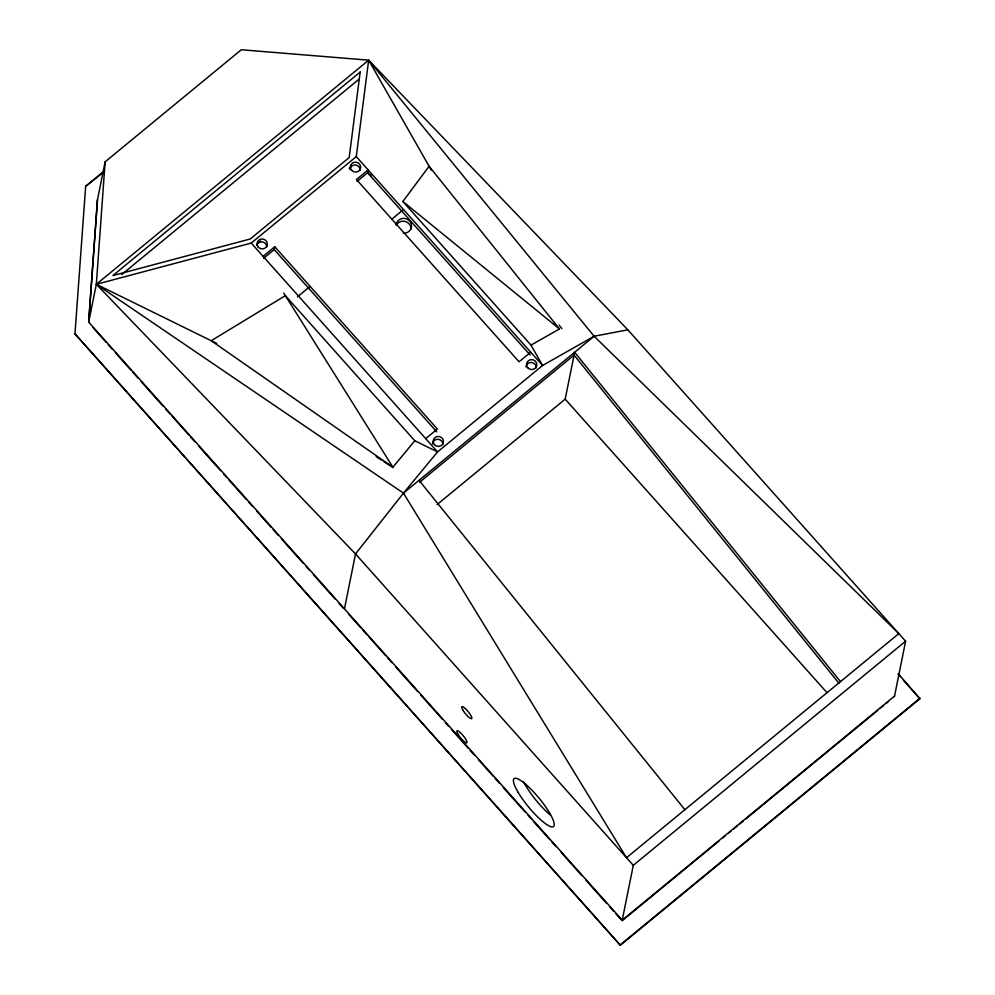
<?xml version="1.0" encoding="UTF-8"?>
<svg xmlns="http://www.w3.org/2000/svg" width="995" height="995" viewBox="0 0 995 995"><rect width="100%" height="100%" fill="white"/><g stroke="black" fill="none" stroke-linecap="round" stroke-linejoin="round"><path stroke-width="1.49" d="M360.19 167.272L360.103 170.381A5.162 4.963 11.4 0 0 355.302 165.008A5.162 4.963 11.4 0 0 349.805 169.536M898.286 673.789L919.902 698.714L620.345 945.25L74.973 333.872L85.657 186.326L103.567 171.588M88.704 321.124L97.398 200.194L105.134 161.812L241.3 49.75L368.66 60.173L627.845 329.818L905.612 641.203L894.43 696.637M894.555 696.065L622.223 920.188L88.704 322.106L97.51 199.622M88.704 322.106L96.328 284.296L105.134 161.812M719.285 840.775L622.111 920.748L633.293 865.314L355.526 553.941L96.328 284.296L251.237 243.066L356.285 156.613L368.66 60.173L594.102 336.248L898.833 633.604L626.514 857.727L403.472 493.134L96.328 284.296L368.66 60.173L431.407 170.307M85.657 186.326L103.455 172.147M74.973 333.872L620.345 945.25M263.687 258.24L274.197 249.596L274.769 246.748L437.365 429.019L425.698 438.633M344.457 608.803L355.526 553.941L403.472 493.134L437.551 451.917L542.586 365.476L594.102 336.248L627.845 329.818M437.103 504.577L565.185 399.157L574.65 352.255L840.476 681.625M402.863 201.475L429.106 166.277L559.476 328.959L530.994 345.116L402.863 201.475L559.476 328.959M414.803 440.748L392.913 467.227L211.201 340.725L285.366 295.652L414.803 440.748L437.551 451.917L251.237 243.066M121.639 274.595L359.307 78.991M258.202 243.004L260.591 241.039M349.17 168.13L351.571 166.165M263.103 256.362L274.769 246.748M357.056 181.401L367.565 172.757L368.138 169.909L356.459 179.51L519.054 361.782L530.733 352.18M297.505 296.796L309.457 286.958M391.906 219.111L402.652 210.256M403.472 493.134L594.102 336.248M419.654 482.177L574.078 355.103L838.934 683.266M633.293 865.314L905.612 641.203M722.88 837.815L725.28 835.85M728.875 832.877L731.275 830.912M733.676 828.934L737.283 825.974M739.683 823.997L743.277 821.037M745.678 819.059L877.64 710.455M880.04 708.477L883.635 705.517M886.035 703.54L888.436 701.575M620.47 944.678L920.027 698.154M96.328 284.296L216.786 343.462M376.172 456.693L381.383 460.038M383.983 461.705L393.112 467.55L283.737 293.052M371.098 175.63L367.565 172.757L530.161 355.028M898.174 674.361L900.239 676.675M903.348 680.157L919.902 698.714M356.285 156.613L542.586 365.476L530.994 345.116M565.185 399.157L826.87 692.52M274.197 249.596L436.793 431.867M92.722 327.293L106.129 342.33M108.194 344.643L112.311 349.257M115.408 352.728L130.88 370.065M132.944 372.379L138.094 378.162M141.19 381.632L162.844 405.91M165.941 409.38L170.058 413.995M172.123 416.308L188.627 434.803M190.692 437.116L194.809 441.743M198.938 446.369L220.591 470.647M223.688 474.117L226.785 477.588M228.85 479.888L246.374 499.552M248.439 501.853L252.568 506.48M256.685 511.107L271.125 527.288M273.19 529.601L278.339 535.385M281.436 538.855L303.089 563.133M306.186 566.603L309.283 570.06M313.413 574.687L335.066 598.965M339.183 603.592L343.312 608.219M348.474 614.002L360.862 627.895M362.926 630.208L367.055 634.835M369.133 637.148L385.65 655.668M387.714 657.993L391.843 662.62M395.973 667.247L417.664 691.562M420.761 695.032L442.439 719.335M445.536 722.818L448.633 726.288M451.73 729.758L468.259 748.277M470.324 750.591L474.453 755.217M478.583 759.857L493.035 776.063M495.1 778.376L499.229 783.003M503.358 787.63L525.049 811.945M528.146 815.415L531.243 818.885M533.308 821.198L549.825 839.73M551.889 842.044L556.031 846.67M561.192 852.454L581.839 875.612M585.968 880.239L606.627 903.385M609.724 906.868L613.853 911.495M615.917 913.808L621.079 919.591M419.032 480.324L684.871 809.694M559.041 324.967L561.889 328.649M550.26 814.967A30.994 6.853 50.5 0 1 523.731 781.971M256.71 245.118A5.162 4.963 11.4 0 1 266.735 247.22M396.072 225.156A7.749 7.438 11.4 0 1 404.318 218.365A7.749 7.438 11.4 0 1 411.507 226.425A7.749 7.438 11.4 0 1 403.249 233.216M396.794 224.373A7.749 7.438 11.4 0 1 410.935 229.26M525.957 367.006A5.162 4.963 11.4 0 1 531.454 362.478A5.162 4.963 11.4 0 1 536.243 367.839M432.589 443.845A5.162 4.963 11.4 0 1 438.086 439.317A5.162 4.963 11.4 0 1 442.874 444.69M360.178 72.05L349.195 157.546L250.23 238.999L112.908 275.553L360.178 72.05M458.023 734.31A7.749 1.716 50.5 0 0 466.717 742.879A7.749 1.716 50.5 0 0 461.021 733.29A7.749 1.716 50.5 0 0 458.023 734.31M518.221 792.505A30.994 6.853 50.5 0 0 552.996 826.808A30.994 6.853 50.5 0 0 530.211 788.45A30.994 6.853 50.5 0 0 518.221 792.505M462.899 710.144A7.749 1.716 50.5 0 0 471.593 718.713A7.749 1.716 50.5 0 0 465.896 709.124A7.749 1.716 50.5 0 0 462.899 710.144M258.265 247.158A5.162 4.963 11.4 0 0 267.033 245.641A5.162 4.963 11.4 0 0 261.175 239.074A5.162 4.963 11.4 0 0 258.265 247.158M351.633 170.319A5.162 4.963 11.4 0 0 360.401 168.802A5.162 4.963 11.4 0 0 354.531 162.222A5.162 4.963 11.4 0 0 351.633 170.319M434.417 444.628A5.162 4.963 11.4 0 0 443.185 443.111A5.162 4.963 11.4 0 0 437.315 436.531A5.162 4.963 11.4 0 0 434.417 444.628M527.785 367.777A5.162 4.963 11.4 0 0 536.554 366.272A5.162 4.963 11.4 0 0 530.683 359.692A5.162 4.963 11.4 0 0 527.785 367.777"/></g></svg>
